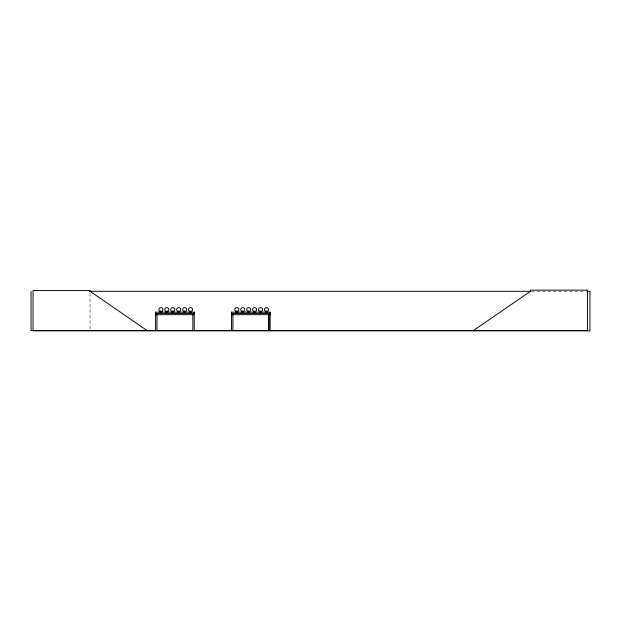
<?xml version="1.0" encoding="UTF-8"?>
<svg xmlns="http://www.w3.org/2000/svg" width="621" height="621" viewBox="0 0 621 621"><rect width="100%" height="100%" fill="white"/><g stroke="black" fill="none" stroke-linecap="round" stroke-linejoin="round"><path stroke-width="0.47" stroke-dasharray="3.1 2.33" d="M531.429 291.296L586.115 291.296M90.061 293.205L90.061 329.572"/><path stroke-width="0.93" d="M155.584 312.177L155.584 314.707L194.241 314.707L194.249 313.496L194.241 312.177L155.576 312.177L155.584 330.527M231.501 312.177L231.501 314.707L270.158 314.707L270.174 313.496L270.158 312.177L231.493 312.177L231.501 330.527M473.466 330.527L530.474 291.296L530.474 290.139L587.474 290.139L587.474 330.527L31.05 330.527L31.05 291.296M89.331 291.296L530.769 291.296M587.039 291.296L589.95 291.296L589.95 330.861L33.053 330.861L33.053 290.55L90.061 290.55L90.061 291.296L147.061 330.527M160.171 312.604L160.171 311.183L161.708 311.183L161.708 312.596M166.102 312.604L166.11 311.183L167.647 311.183L167.647 312.596M172.04 312.604L172.04 311.183L173.577 311.183L173.577 312.596M177.971 312.604L177.979 311.183L179.516 311.183L179.516 312.596M183.909 312.604L183.909 311.183L185.446 311.183L185.446 312.596M189.84 312.604L189.847 311.183L191.384 311.183L191.384 312.596M236.089 312.604L236.089 311.183L237.626 311.183L237.626 312.596M242.019 312.604L242.027 311.183L243.564 311.183L243.564 312.596M247.958 312.604L247.958 311.183L249.495 311.183L249.495 312.596M253.896 312.604L253.896 311.183L255.433 311.183L255.433 312.596M259.826 312.604L259.826 311.183L261.371 311.183L261.363 312.596M265.765 312.604L265.765 311.183L267.302 311.183L267.302 312.596M155.592 313.496L194.249 313.496M231.509 313.496L270.174 313.496M265.765 311.183L266.789 312.596M259.826 311.183L260.851 312.596M253.896 311.183L254.92 312.596M247.958 311.183L248.982 312.596M242.019 311.183L243.052 312.596M236.089 311.183L237.113 312.596M189.84 311.183L190.872 312.596M183.909 311.183L184.934 312.596M177.971 311.183L179.003 312.596M172.04 311.183L173.065 312.596M166.102 311.183L167.127 312.596M160.171 311.183L161.196 312.596M270.151 312.177L270.158 330.527M257.824 330.527L245.955 330.527M232.883 314.707L232.922 330.527M194.233 312.177L194.241 330.527M192.859 314.707L192.898 330.527M182.76 330.527L170.891 330.527M157.004 314.707L156.966 330.527M268.823 330.527L268.823 314.707L268.777 330.527M265.47 311.424A2.049 2.049 0 0 0 268.544 309.654A2.049 2.049 0 0 0 265.47 307.876A2.049 2.049 0 0 0 265.47 311.424M259.531 311.424A2.049 2.049 0 0 0 262.613 309.654A2.049 2.049 0 0 0 259.531 307.876A2.049 2.049 0 0 0 259.531 311.424M241.732 311.424A2.049 2.049 0 0 0 244.806 309.654A2.049 2.049 0 0 0 241.732 307.876A2.049 2.049 0 0 0 241.732 311.424M253.601 311.424A2.049 2.049 0 0 0 256.675 309.654A2.049 2.049 0 0 0 253.601 307.876A2.049 2.049 0 0 0 253.601 311.424M247.67 311.424A2.049 2.049 0 0 0 250.744 309.654A2.049 2.049 0 0 0 247.67 307.876A2.049 2.049 0 0 0 247.67 311.424M235.794 311.424A2.049 2.049 0 0 0 238.875 309.654A2.049 2.049 0 0 0 235.794 307.876A2.049 2.049 0 0 0 235.794 311.424M189.552 311.424A2.049 2.049 0 0 0 192.626 309.654A2.049 2.049 0 0 0 189.552 307.876A2.049 2.049 0 0 0 189.552 311.424M183.614 311.424A2.049 2.049 0 0 0 186.696 309.654A2.049 2.049 0 0 0 183.614 307.876A2.049 2.049 0 0 0 183.614 311.424M165.815 311.424A2.049 2.049 0 0 0 168.889 309.654A2.049 2.049 0 0 0 165.815 307.876A2.049 2.049 0 0 0 165.815 311.424M177.684 311.424A2.049 2.049 0 0 0 180.758 309.654A2.049 2.049 0 0 0 177.684 307.876A2.049 2.049 0 0 0 177.684 311.424M171.745 311.424A2.049 2.049 0 0 0 174.827 309.654A2.049 2.049 0 0 0 171.745 307.876A2.049 2.049 0 0 0 171.745 311.424M159.876 311.424A2.049 2.049 0 0 0 162.95 309.654A2.049 2.049 0 0 0 159.876 307.876A2.049 2.049 0 0 0 159.876 311.424"/></g></svg>
